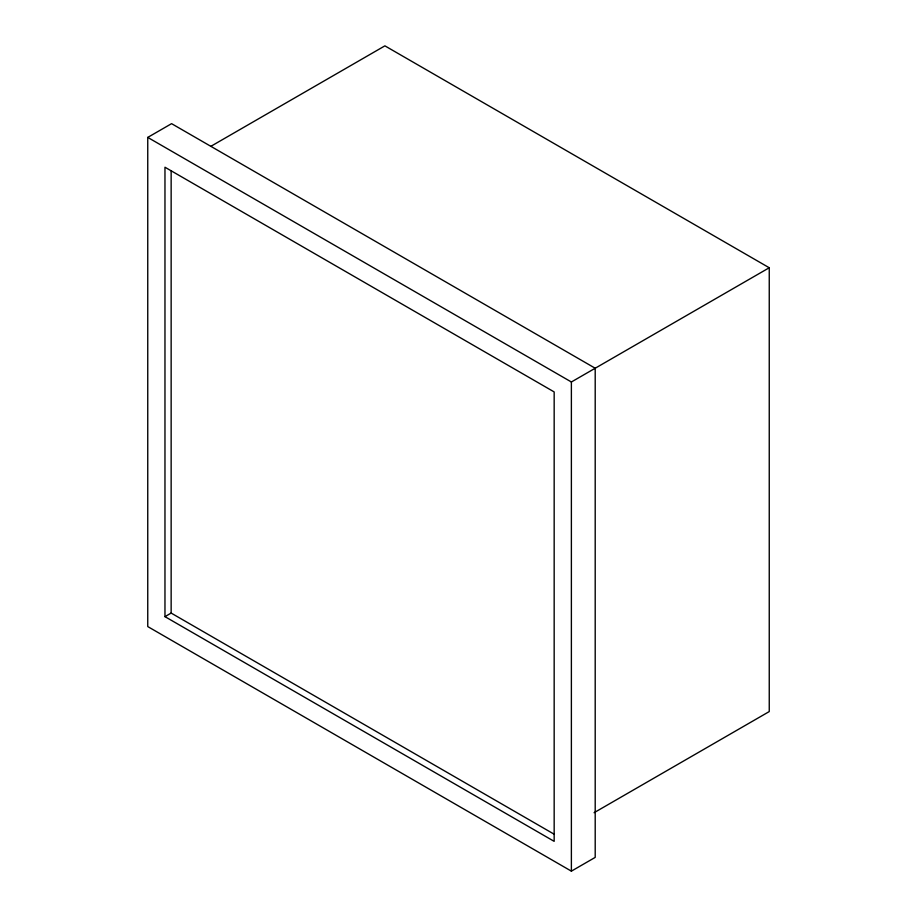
<?xml version="1.0" encoding="UTF-8"?>
<svg xmlns="http://www.w3.org/2000/svg" width="917" height="917" viewBox="0 0 917 917"><rect width="100%" height="100%" fill="white"/><g stroke="black" fill="none" stroke-linecap="round" stroke-linejoin="round"><path stroke-width="1.38" d="M147.752 137.412L171.582 123.657L595.202 368.233L595.202 857.395L571.383 871.15L147.752 626.575L147.752 137.412L571.383 381.988L769.248 267.753L769.248 711.569L594.078 812.703M210.956 146.273L384.899 45.85L769.248 267.753M164.968 616.637L554.166 841.347L554.166 391.926L164.968 167.226L164.968 616.637L171.147 613.072L554.143 834.195M571.383 381.988L571.383 871.15M171.147 170.814L171.147 613.072"/></g></svg>
